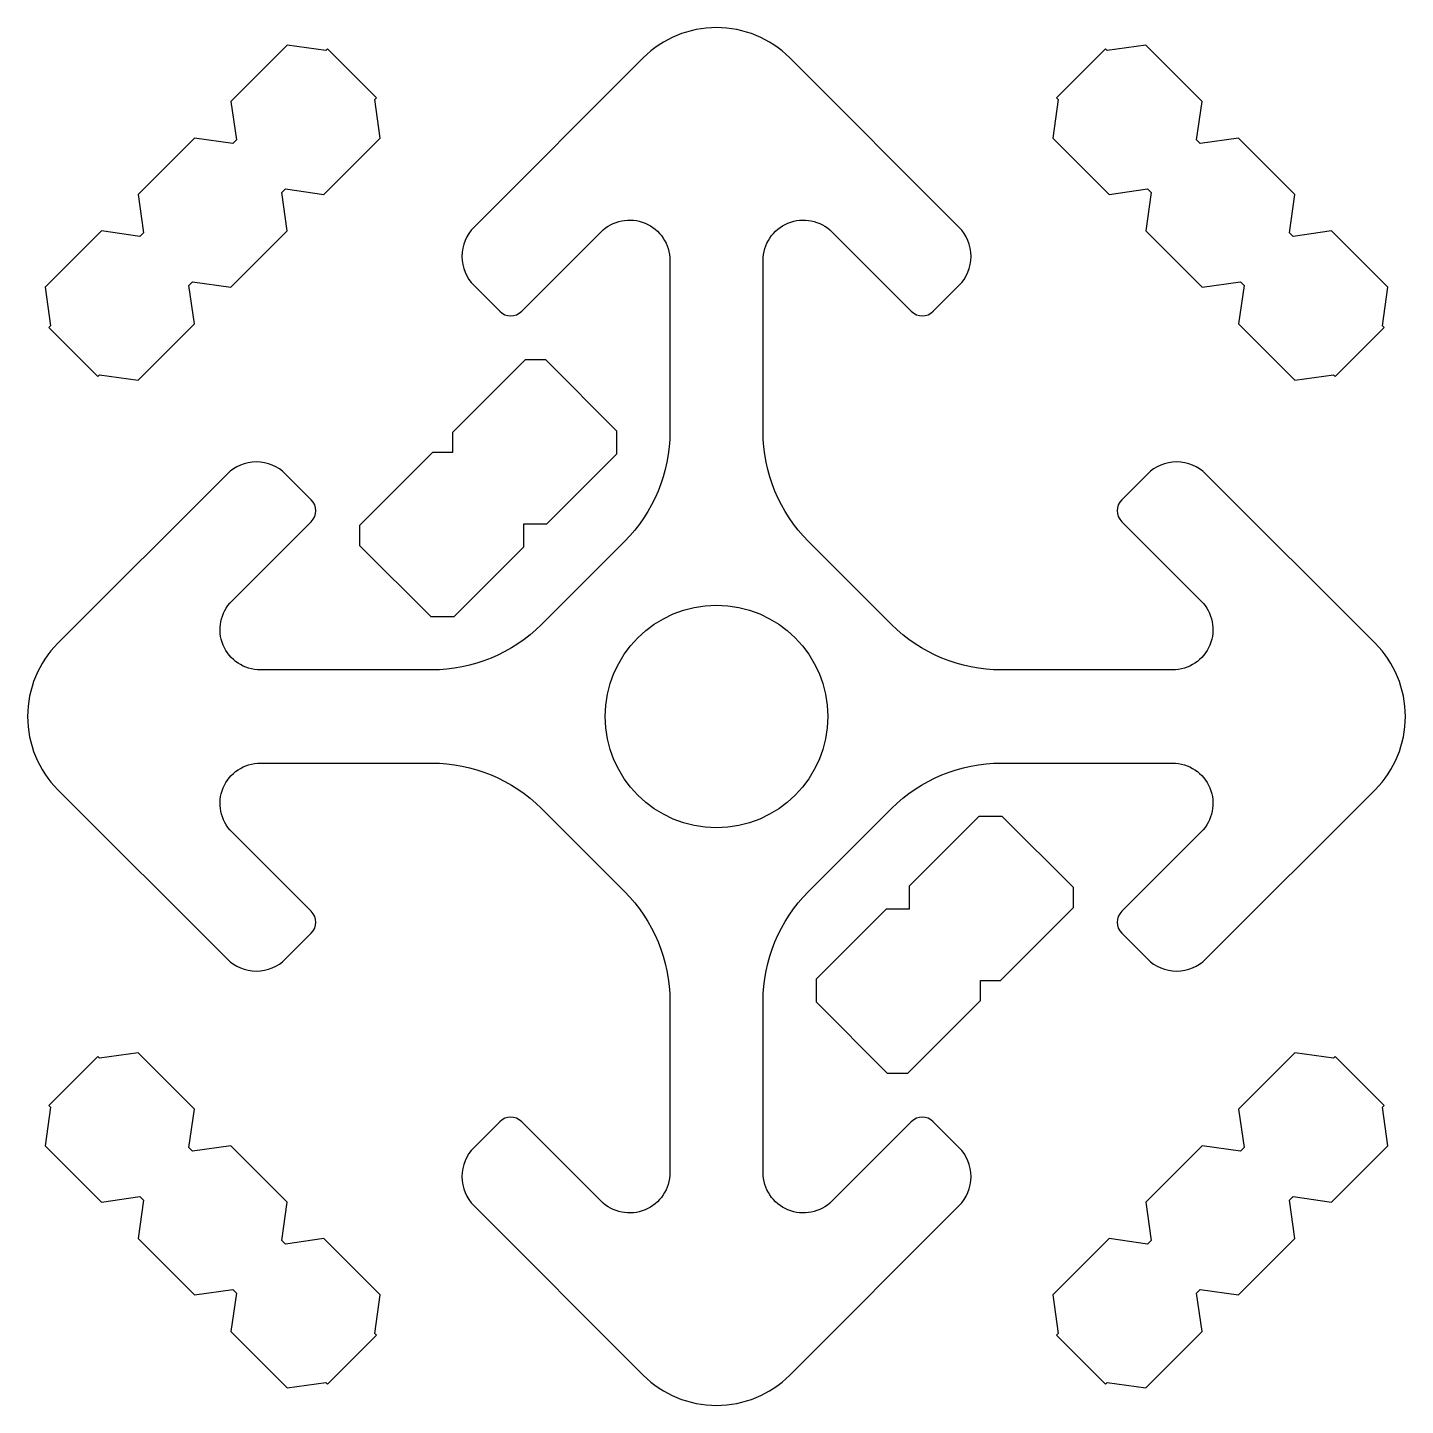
# Model space of a CAD drawing. Header units: millimetres. Extents: x -13.3 to 13.3, y -13.3 to 13.3.
import ezdxf

# ---------------------------------------------------------------- set-up
doc = ezdxf.new("R2010")
doc.units = ezdxf.units.MM
doc.layers.get('0').update_dxf_attribs({"linetype": 'CONTINUOUS'})

msp = doc.modelspace()

# ---------------------------------------------------------------- linework, layer by layer
msp.add_lwpolyline([(8.813, 0.9), (5.505, 0.9, -0.198912), (3.383, 1.779), (1.779, 3.383, -0.198912), (0.9, 5.505), (0.9, 8.813, -0.668179), (2.232, 9.365), (3.765, 7.831, 0.414213), (4.19, 7.831), (4.685, 8.326, 0.414214), (4.685, 9.458), (1.414, 12.728, 0.414214), (-1.414, 12.728), (-4.685, 9.458, 0.414214), (-4.685, 8.326), (-4.19, 7.831, 0.414213), (-3.765, 7.831), (-2.232, 9.365, -0.668179), (-0.9, 8.813), (-0.9, 5.505, -0.198912), (-1.779, 3.383), (-3.383, 1.779, -0.198912), (-5.505, 0.9), (-8.813, 0.9, -0.668179), (-9.365, 2.232), (-7.831, 3.765, 0.414213), (-7.831, 4.19), (-8.326, 4.685, 0.414214), (-9.458, 4.685), (-12.728, 1.414, 0.414214), (-12.728, -1.414), (-9.458, -4.685, 0.414214), (-8.326, -4.685), (-7.831, -4.19, 0.414213), (-7.831, -3.765), (-9.365, -2.232, -0.668179), (-8.813, -0.9), (-5.505, -0.9, -0.198912), (-3.383, -1.779), (-1.779, -3.383, -0.198912), (-0.9, -5.505), (-0.9, -8.813, -0.668179), (-2.232, -9.365), (-3.765, -7.831, 0.414213), (-4.19, -7.831), (-4.685, -8.326, 0.414214), (-4.685, -9.458), (-1.414, -12.728, 0.414214), (1.414, -12.728), (4.685, -9.458, 0.414214), (4.685, -8.326), (4.19, -7.831, 0.414213), (3.765, -7.831), (2.232, -9.365, -0.668179), (0.9, -8.813), (0.9, -5.505, -0.198912), (1.779, -3.383), (3.383, -1.779, -0.198912), (5.505, -0.9), (8.813, -0.9, -0.668179), (9.365, -2.232), (7.831, -3.765, 0.414213), (7.831, -4.19), (8.326, -4.685, 0.414214), (9.458, -4.685), (12.728, -1.414, 0.414214), (12.728, 1.414), (9.458, 4.685, 0.414214), (8.326, 4.685), (7.831, 4.19, 0.414213), (7.831, 3.765), (9.365, 2.232, -0.668179)], format="xyb", close=True)
for points in [[(-10.196, 8.33), (-10.126, 8.4), (-9.383, 8.294), (-8.294, 9.383), (-8.4, 10.126), (-8.33, 10.196), (-7.587, 10.09), (-6.498, 11.179), (-6.604, 11.922), (-6.569, 11.957), (-7.517, 12.905), (-7.552, 12.869), (-8.294, 12.975), (-9.383, 11.886), (-9.277, 11.144), (-9.348, 11.073), (-10.09, 11.179), (-11.179, 10.09), (-11.073, 9.348), (-11.144, 9.277), (-11.886, 9.383), (-12.975, 8.294), (-12.869, 7.552), (-12.905, 7.517), (-11.957, 6.569), (-11.922, 6.604), (-11.179, 6.498), (-10.09, 7.587)], [(11.179, 6.498), (11.922, 6.604), (11.957, 6.569), (12.905, 7.517), (12.869, 7.552), (12.975, 8.294), (11.886, 9.383), (11.144, 9.277), (11.073, 9.348), (11.179, 10.09), (10.09, 11.179), (9.348, 11.073), (9.277, 11.144), (9.383, 11.886), (8.294, 12.975), (7.552, 12.869), (7.517, 12.905), (6.569, 11.957), (6.604, 11.922), (6.498, 11.179), (7.587, 10.09), (8.33, 10.196), (8.4, 10.126), (8.294, 9.383), (9.383, 8.294), (10.126, 8.4), (10.196, 8.33), (10.09, 7.587)], [(-3.279, 3.721), (-1.925, 5.075), (-1.925, 5.517), (-3.301, 6.893), (-3.699, 6.893), (-5.102, 5.49), (-5.102, 5.102), (-5.49, 5.102), (-6.898, 3.694), (-6.898, 3.306), (-5.523, 1.931), (-5.07, 1.931), (-3.721, 3.279), (-3.721, 3.721)], [(3.721, -3.721), (3.279, -3.721), (1.925, -5.075), (1.925, -5.517), (3.301, -6.893), (3.699, -6.893), (5.102, -5.49), (5.102, -5.102), (5.49, -5.102), (6.898, -3.694), (6.898, -3.306), (5.523, -1.931), (5.07, -1.931), (3.721, -3.279)], [(-8.33, -10.196), (-8.4, -10.126), (-8.294, -9.383), (-9.383, -8.294), (-10.126, -8.4), (-10.196, -8.33), (-10.09, -7.587), (-11.179, -6.498), (-11.922, -6.604), (-11.957, -6.569), (-12.905, -7.517), (-12.869, -7.552), (-12.975, -8.294), (-11.886, -9.383), (-11.144, -9.277), (-11.073, -9.348), (-11.179, -10.09), (-10.09, -11.179), (-9.348, -11.073), (-9.277, -11.144), (-9.383, -11.886), (-8.294, -12.975), (-7.552, -12.869), (-7.517, -12.905), (-6.569, -11.957), (-6.604, -11.922), (-6.498, -11.179), (-7.587, -10.09)], [(6.604, -11.922), (6.569, -11.957), (7.517, -12.905), (7.552, -12.869), (8.294, -12.975), (9.383, -11.886), (9.277, -11.144), (9.348, -11.073), (10.09, -11.179), (11.179, -10.09), (11.073, -9.348), (11.144, -9.277), (11.886, -9.383), (12.975, -8.294), (12.869, -7.552), (12.905, -7.517), (11.957, -6.569), (11.922, -6.604), (11.179, -6.498), (10.09, -7.587), (10.196, -8.33), (10.126, -8.4), (9.383, -8.294), (8.294, -9.383), (8.4, -10.126), (8.33, -10.196), (7.587, -10.09), (6.498, -11.179)]]:
    msp.add_lwpolyline(points, close=True)
msp.add_circle((0, 0), 2.15)

doc.saveas('drawing.dxf')
